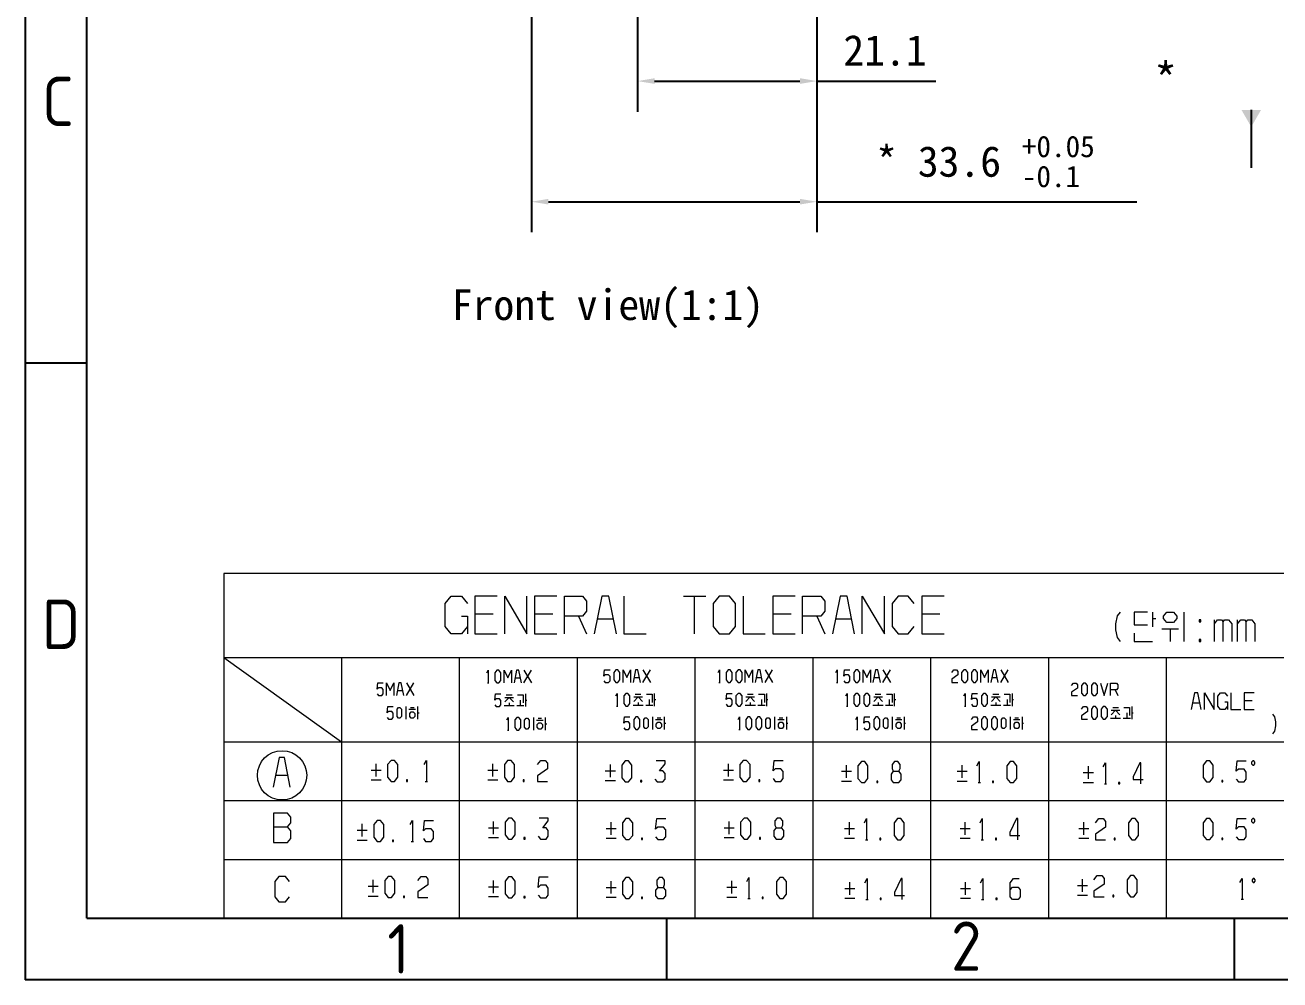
# Model space of a CAD drawing. Header units: millimetres. Extents: x -2825 to 835, y 0 to 11235.
# Drawn here: x 418 to 565.7, y 5318.8 to 5431.2 of the extents above; entities that cross this region are included whole.
import ezdxf
from ezdxf.enums import TextEntityAlignment as Align

# ---------------------------------------------------------------- set-up
doc = ezdxf.new("R2010")
doc.units = ezdxf.units.MM
doc.styles.add('ISO Proportional', font='isocp.shx')
doc.dimstyles.new('\\M+3BBE7\\M+3BABB Standard', dxfattribs={"dimscale": 20, "dimtxt": 0.18, "dimasz": 0.1, "dimexe": 0.18, "dimexo": 0.0625, "dimgap": 0.09, "dimtad": 1, "dimdec": 1, "dimzin": 0, "dimdsep": 46, "dimtxsty": 'Standard', "dimcen": 0, "dimadec": 0, "dimazin": 0, "dimtfac": 1, "dimtdec": 1, "dimtmove": 0, "dimatfit": 2, "dimfxl": 0, "dimtolj": 1, "dimtzin": 0, "dimarcsym": 0})
doc.dimstyles.get("Standard").update_dxf_attribs({"dimscale": 20, "dimtxt": 0.18, "dimasz": 0.1, "dimexe": 0.18, "dimexo": 0.0625, "dimgap": 0.09, "dimtad": 1, "dimdec": 4, "dimzin": 0, "dimdsep": 46, "dimtxsty": 'Standard', "dimcen": 0, "dimadec": 0, "dimazin": 0, "dimtfac": 1, "dimtdec": 4, "dimtmove": 0, "dimatfit": 2, "dimfxl": 0, "dimtolj": 1, "dimtzin": 0, "dimarcsym": 0})

# ---------------------------------------------------------------- blocks, each defined once
blk = doc.blocks.new('*D19')
at = {"color": 0, "lineweight": -2}
for p, q in [((511.21, 5438.83), (511.21, 5420.98)), ((490.11, 5436.83), (490.11, 5420.98)), ((492.11, 5424.58), (509.21, 5424.58)), ((511.21, 5424.58), (525.21, 5424.58))]:
    blk.add_line(p, q, dxfattribs=at)
at = {"color": 0}
for points in [[(492.11, 5424.92), (492.11, 5424.25), (490.11, 5424.58)], [(509.21, 5424.92), (509.21, 5424.25), (511.21, 5424.58)]]:
    blk.add_solid(points, dxfattribs=at)
at = {"layer": 'Defpoints', "color": 0}
for p in [(511.21, 5440.08), (490.11, 5438.08), (511.21, 5424.58)]:
    blk.add_point(p, dxfattribs=at)
at = {"color": 0, "insert": (519.21, 5428.18), "char_height": 3.6, "attachment_point": 5}
blk.add_mtext('\\A1;21.1', dxfattribs=at)
blk = doc.blocks.new('*D22')
at = {"color": 0, "lineweight": -2}
for p, q in [((477.61, 5438.83), (477.61, 5406.78)), ((511.21, 5438.83), (511.21, 5406.78)), ((479.61, 5410.38), (509.21, 5410.38)), ((511.21, 5410.38), (548.85, 5410.38))]:
    blk.add_line(p, q, dxfattribs=at)
at = {"color": 0}
for points in [[(479.61, 5410.71), (479.61, 5410.05), (477.61, 5410.38)], [(509.21, 5410.71), (509.21, 5410.05), (511.21, 5410.38)]]:
    blk.add_solid(points, dxfattribs=at)
at = {"layer": 'Defpoints', "color": 0}
for p in [(477.61, 5440.08), (511.21, 5440.08), (511.21, 5410.38)]:
    blk.add_point(p, dxfattribs=at)
at = {"color": 0, "insert": (531.03, 5415.12), "char_height": 3.6, "attachment_point": 5}
blk.add_mtext('\\A1;\\A1;* 33.6 {\\H0.7x;\\S+0.05^ -0.1;}', dxfattribs=at)

msp = doc.modelspace()

# ---------------------------------------------------------------- linework, layer by layer
for p in [(418.05, 5609.16), (834.77, 5318.76)]:
    msp.add_line(p, (418.05, 5318.76))
at = {"color": 0}
for p, q in [((425.31, 5326.02), (425.31, 5601.9)), ((425.31, 5391.36), (418.05, 5391.36)), ((425.31, 5326.02), (827.51, 5326.02)), ((493.55, 5318.76), (493.55, 5326.02)), ((560.34, 5318.76), (560.34, 5326.02))]:
    msp.add_line(p, q, dxfattribs=at)
at = {"color": 7, "lineweight": 0}
for points in [[(441.41, 5366.61), (441.41, 5326.02)], [(566.15, 5366.61), (441.41, 5366.61)], [(470.08, 5360.38), (469.37, 5359.49), (468.18, 5359.49), (467.47, 5360.38), (467.47, 5363.06), (468.18, 5363.95), (469.37, 5363.95), (470.08, 5363.06)], [(473.59, 5363.95), (470.97, 5363.95), (470.97, 5359.49), (473.59, 5359.49)], [(474.48, 5359.49), (474.48, 5363.95), (477.09, 5359.49), (477.09, 5363.95)], [(480.6, 5363.95), (477.98, 5363.95), (477.98, 5359.49), (480.6, 5359.49)], [(481.49, 5359.49), (481.49, 5363.95), (483.63, 5363.95), (484.1, 5363.35), (484.1, 5362.17), (483.63, 5361.57), (481.49, 5361.57)], [(487.61, 5359.49), (486.71, 5363.95), (485.88, 5363.95), (484.99, 5359.49)], [(488.5, 5363.95), (488.5, 5359.49), (491.11, 5359.49)], [(495.51, 5363.95), (498.12, 5363.95)], [(496.81, 5359.49), (496.81, 5363.95)], [(502.51, 5363.95), (502.51, 5359.49), (505.13, 5359.49)], [(508.63, 5363.95), (506.02, 5363.95), (506.02, 5359.49), (508.63, 5359.49)], [(509.52, 5359.49), (509.52, 5363.95), (511.67, 5363.95), (512.14, 5363.35), (512.14, 5362.17), (511.67, 5361.57), (509.52, 5361.57)], [(515.64, 5359.49), (514.75, 5363.95), (513.92, 5363.95), (513.03, 5359.49)], [(516.53, 5359.49), (516.53, 5363.95), (519.15, 5359.49), (519.15, 5363.95)], [(522.65, 5363.06), (521.94, 5363.95), (520.75, 5363.95), (520.04, 5363.06), (520.04, 5360.38), (520.75, 5359.49), (521.94, 5359.49), (522.65, 5360.38)], [(526.16, 5363.95), (523.54, 5363.95), (523.54, 5359.49), (526.16, 5359.49)], [(441.41, 5362.65), (441.41, 5326.02)], [(470.97, 5361.87), (473.11, 5361.87)], [(477.98, 5361.87), (480.12, 5361.87)], [(506.02, 5361.87), (508.16, 5361.87)], [(523.54, 5361.87), (525.68, 5361.87)], [(546.88, 5362.07), (546.51, 5361.61), (546.32, 5360.68), (546.32, 5359.99), (546.51, 5359.06), (546.88, 5358.6)], [(550.09, 5362.07), (548.51, 5362.07), (548.51, 5360.58), (550.09, 5360.58)], [(550.69, 5362.07), (550.69, 5360.34)], [(554.35, 5362.07), (554.35, 5358.6)], [(469.37, 5361.57), (470.08, 5361.57), (470.08, 5359.49)], [(483.15, 5361.57), (484.1, 5359.49)], [(485.35, 5361.28), (487.25, 5361.28)], [(511.19, 5361.57), (512.14, 5359.49)], [(513.39, 5361.28), (515.29, 5361.28)], [(550.69, 5361.32), (551.08, 5361.32)], [(557.97, 5358.6), (557.97, 5361.15)], [(557.97, 5360.68), (558.34, 5361.15), (558.8, 5361.15), (558.98, 5360.91)], [(558.98, 5358.6), (558.98, 5360.91), (559.17, 5361.15), (559.63, 5361.15), (560, 5360.68), (560, 5358.6)], [(560.69, 5358.6), (560.69, 5361.15)], [(560.69, 5360.68), (561.06, 5361.15), (561.52, 5361.15), (561.71, 5360.91)], [(561.71, 5358.6), (561.71, 5360.91), (561.89, 5361.15), (562.36, 5361.15), (562.73, 5360.68), (562.73, 5358.6)], [(548.51, 5359.59), (548.51, 5358.6), (550.69, 5358.6)], [(551.77, 5360.09), (553.75, 5360.09)], [(552.76, 5360.09), (552.76, 5358.6)], [(441.41, 5356.71), (566.15, 5356.71)], [(441.41, 5356.71), (455.27, 5346.81)], [(455.27, 5356.71), (455.27, 5326.02)], [(469.13, 5356.71), (469.13, 5326.02)], [(482.99, 5356.71), (482.99, 5326.02)], [(496.85, 5356.71), (496.85, 5326.02)], [(510.71, 5356.71), (510.71, 5326.02)], [(524.57, 5356.71), (524.57, 5326.02)], [(538.43, 5356.71), (538.43, 5326.02)], [(552.29, 5356.71), (552.29, 5326.02)], [(472.38, 5354.92), (472.54, 5355.21), (472.54, 5353.72)], [(474.4, 5353.72), (474.4, 5355.21), (474.83, 5354.32), (475.27, 5355.21), (475.27, 5353.72)], [(476.44, 5353.72), (476.14, 5355.21), (475.86, 5355.21), (475.57, 5353.72)], [(475.69, 5354.32), (476.32, 5354.32)], [(476.74, 5353.72), (477.61, 5355.21)], [(476.74, 5355.21), (477.61, 5353.72)], [(486.15, 5353.98), (486.3, 5353.79), (486.7, 5353.79), (486.86, 5353.98), (486.86, 5354.48), (486.7, 5354.68), (486.3, 5354.68), (486.15, 5354.53), (486.22, 5355.27), (486.86, 5355.27)], [(488.4, 5353.79), (488.4, 5355.27), (488.84, 5354.38), (489.27, 5355.27), (489.27, 5353.79)], [(490.44, 5353.79), (490.14, 5355.27), (489.86, 5355.27), (489.57, 5353.79)], [(489.69, 5354.38), (490.32, 5354.38)], [(490.74, 5353.79), (491.61, 5355.27)], [(490.74, 5355.27), (491.61, 5353.79)], [(499.58, 5354.97), (499.74, 5355.27), (499.74, 5353.79)], [(502.77, 5353.79), (502.77, 5355.27), (503.21, 5354.38), (503.64, 5355.27), (503.64, 5353.79)], [(504.81, 5353.79), (504.51, 5355.27), (504.24, 5355.27), (503.94, 5353.79)], [(504.06, 5354.38), (504.69, 5354.38)], [(505.11, 5353.79), (505.98, 5355.27)], [(505.11, 5355.27), (505.98, 5353.79)], [(513.44, 5354.97), (513.6, 5355.27), (513.6, 5353.79)], [(514.37, 5353.98), (514.53, 5353.79), (514.93, 5353.79), (515.08, 5353.98), (515.08, 5354.48), (514.93, 5354.68), (514.53, 5354.68), (514.37, 5354.53), (514.45, 5355.27), (515.08, 5355.27)], [(516.63, 5353.79), (516.63, 5355.27), (517.06, 5354.38), (517.5, 5355.27), (517.5, 5353.79)], [(518.67, 5353.79), (518.37, 5355.27), (518.09, 5355.27), (517.8, 5353.79)], [(517.92, 5354.38), (518.55, 5354.38)], [(518.97, 5353.79), (519.84, 5355.27)], [(518.97, 5355.27), (519.84, 5353.79)], [(527.06, 5354.97), (527.3, 5355.27), (527.62, 5355.27), (527.78, 5355.07), (527.78, 5354.68), (527.06, 5354.18), (527.06, 5353.79), (527.78, 5353.79)], [(530.49, 5353.79), (530.49, 5355.27), (530.93, 5354.38), (531.36, 5355.27), (531.36, 5353.79)], [(532.53, 5353.79), (532.23, 5355.27), (531.96, 5355.27), (531.66, 5353.79)], [(531.78, 5354.38), (532.41, 5354.38)], [(532.83, 5353.79), (533.7, 5355.27)], [(532.83, 5355.27), (533.7, 5353.79)], [(459.47, 5352.44), (459.63, 5352.24), (460.02, 5352.24), (460.18, 5352.44), (460.18, 5352.94), (460.02, 5353.14), (459.63, 5353.14), (459.47, 5352.99), (459.55, 5353.73), (460.18, 5353.73)], [(460.56, 5352.24), (460.56, 5353.73), (461, 5352.84), (461.43, 5353.73), (461.43, 5352.24)], [(462.6, 5352.24), (462.3, 5353.73), (462.03, 5353.73), (461.73, 5352.24)], [(461.85, 5352.84), (462.48, 5352.84)], [(462.9, 5352.24), (463.77, 5353.73)], [(462.9, 5353.73), (463.77, 5352.24)], [(472.46, 5353.72), (472.62, 5353.72)], [(499.66, 5353.79), (499.82, 5353.79)], [(513.52, 5353.79), (513.68, 5353.79)], [(541.15, 5353.42), (541.39, 5353.71), (541.7, 5353.71), (541.86, 5353.52), (541.86, 5353.12), (541.15, 5352.63), (541.15, 5352.23), (541.86, 5352.23)], [(544.57, 5353.71), (545.01, 5352.23), (545.44, 5353.71)], [(545.74, 5352.23), (545.74, 5353.71), (546.46, 5353.71), (546.61, 5353.52), (546.61, 5353.12), (546.46, 5352.92), (545.74, 5352.92)], [(546.3, 5352.92), (546.61, 5352.23)], [(473.31, 5351.15), (473.47, 5350.95), (473.87, 5350.95), (474.02, 5351.15), (474.02, 5351.65), (473.87, 5351.85), (473.47, 5351.85), (473.31, 5351.7), (473.39, 5352.44), (474.02, 5352.44)], [(474.48, 5352.01), (475.5, 5352.01)], [(474.48, 5351.49), (474.99, 5352.01), (475.5, 5351.49)], [(474.66, 5352.33), (475.33, 5352.33)], [(474.99, 5351.38), (474.99, 5351.06)], [(475.97, 5352.33), (476.65, 5352.33), (476.65, 5351.38)], [(476.31, 5351.7), (476.31, 5351.06)], [(476.9, 5352.44), (476.9, 5350.95)], [(476.9, 5351.7), (477.07, 5351.7)], [(487.55, 5352.2), (487.71, 5352.5), (487.71, 5351.01)], [(489.66, 5352.08), (490.67, 5352.08)], [(489.66, 5351.55), (490.17, 5352.08), (490.67, 5351.55)], [(489.82, 5352.39), (490.5, 5352.39)], [(490.17, 5351.44), (490.17, 5351.12)], [(491.14, 5352.39), (491.82, 5352.39), (491.82, 5351.44)], [(491.48, 5351.76), (491.48, 5351.12)], [(492.07, 5352.5), (492.07, 5351.01)], [(492.07, 5351.76), (492.24, 5351.76)], [(500.51, 5351.21), (500.67, 5351.01), (501.07, 5351.01), (501.23, 5351.21), (501.23, 5351.71), (501.07, 5351.9), (500.67, 5351.9), (500.51, 5351.76), (500.59, 5352.5), (501.23, 5352.5)], [(502.85, 5352.08), (503.87, 5352.08)], [(502.85, 5351.55), (503.36, 5352.08), (503.87, 5351.55)], [(503.02, 5352.39), (503.7, 5352.39)], [(503.36, 5351.44), (503.36, 5351.12)], [(504.34, 5352.39), (505.02, 5352.39), (505.02, 5351.44)], [(504.68, 5351.76), (504.68, 5351.12)], [(505.27, 5352.5), (505.27, 5351.01)], [(505.27, 5351.76), (505.44, 5351.76)], [(514.61, 5352.2), (514.77, 5352.5), (514.77, 5351.01)], [(517.88, 5352.08), (518.9, 5352.08)], [(517.88, 5351.55), (518.39, 5352.08), (518.9, 5351.55)], [(518.05, 5352.39), (518.73, 5352.39)], [(518.39, 5351.44), (518.39, 5351.12)], [(519.37, 5352.39), (520.05, 5352.39), (520.05, 5351.44)], [(519.71, 5351.76), (519.71, 5351.12)], [(520.3, 5352.5), (520.3, 5351.01)], [(520.3, 5351.76), (520.47, 5351.76)], [(528.47, 5352.2), (528.63, 5352.5), (528.63, 5351.01)], [(529.4, 5351.21), (529.56, 5351.01), (529.96, 5351.01), (530.11, 5351.21), (530.11, 5351.71), (529.96, 5351.9), (529.56, 5351.9), (529.4, 5351.76), (529.48, 5352.5), (530.11, 5352.5)], [(531.74, 5352.08), (532.76, 5352.08)], [(531.74, 5351.55), (532.25, 5352.08), (532.76, 5351.55)], [(531.91, 5352.39), (532.59, 5352.39)], [(532.25, 5351.44), (532.25, 5351.12)], [(533.23, 5352.39), (533.91, 5352.39), (533.91, 5351.44)], [(533.57, 5351.76), (533.57, 5351.12)], [(534.16, 5352.5), (534.16, 5351.01)], [(534.16, 5351.76), (534.33, 5351.76)], [(556.4, 5350.58), (556, 5352.56), (555.63, 5352.56), (555.23, 5350.58)], [(555.39, 5351.37), (556.24, 5351.37)], [(556.79, 5350.58), (556.79, 5352.56), (557.95, 5350.58), (557.95, 5352.56)], [(559.51, 5350.98), (559.19, 5350.58), (558.67, 5350.58), (558.35, 5350.98), (558.35, 5352.17), (558.67, 5352.56), (559.19, 5352.56), (559.51, 5352.17)], [(559.19, 5351.51), (559.51, 5351.51), (559.51, 5350.58)], [(559.91, 5352.56), (559.91, 5350.58), (561.07, 5350.58)], [(562.63, 5352.56), (561.46, 5352.56), (561.46, 5350.58), (562.63, 5350.58)], [(561.46, 5351.64), (562.41, 5351.64)], [(460.64, 5349.67), (460.8, 5349.47), (461.19, 5349.47), (461.35, 5349.67), (461.35, 5350.17), (461.19, 5350.36), (460.8, 5350.36), (460.64, 5350.21), (460.72, 5350.96), (461.35, 5350.96)], [(462.83, 5350.96), (462.83, 5349.47)], [(463.21, 5350.64), (463.97, 5350.64)], [(463.38, 5350.85), (463.81, 5350.85)], [(464.23, 5350.96), (464.23, 5349.47)], [(464.23, 5350.21), (464.4, 5350.21)], [(474.4, 5351.06), (475.59, 5351.06)], [(475.88, 5351.06), (476.73, 5351.06)], [(487.63, 5351.01), (487.79, 5351.01)], [(489.57, 5351.12), (490.76, 5351.12)], [(491.06, 5351.12), (491.9, 5351.12)], [(502.77, 5351.12), (503.96, 5351.12)], [(504.25, 5351.12), (505.1, 5351.12)], [(514.69, 5351.01), (514.85, 5351.01)], [(517.8, 5351.12), (518.99, 5351.12)], [(519.28, 5351.12), (520.13, 5351.12)], [(528.55, 5351.01), (528.71, 5351.01)], [(531.66, 5351.12), (532.85, 5351.12)], [(533.14, 5351.12), (533.99, 5351.12)], [(542.32, 5350.65), (542.56, 5350.94), (542.87, 5350.94), (543.03, 5350.75), (543.03, 5350.35), (542.32, 5349.85), (542.32, 5349.46), (543.03, 5349.46)], [(545.83, 5350.52), (546.85, 5350.52)], [(545.83, 5349.99), (546.34, 5350.52), (546.85, 5349.99)], [(546, 5350.84), (546.68, 5350.84)], [(546.34, 5349.88), (546.34, 5349.56)], [(547.31, 5350.84), (547.99, 5350.84), (547.99, 5349.88)], [(547.65, 5350.2), (547.65, 5349.56)], [(548.25, 5350.94), (548.25, 5349.46)], [(548.25, 5350.2), (548.42, 5350.2)], [(564.82, 5347.74), (565.07, 5348.05), (565.19, 5348.67), (565.19, 5349.13), (565.07, 5349.75), (564.82, 5350.05)], [(474.71, 5349.37), (474.88, 5349.67), (474.88, 5348.18)], [(477.84, 5349.67), (477.84, 5348.18)], [(478.22, 5349.35), (478.99, 5349.35)], [(478.39, 5349.56), (478.81, 5349.56)], [(479.24, 5349.67), (479.24, 5348.18)], [(479.24, 5348.93), (479.41, 5348.93)], [(488.48, 5348.44), (488.64, 5348.24), (489.03, 5348.24), (489.19, 5348.44), (489.19, 5348.94), (489.03, 5349.13), (488.64, 5349.13), (488.48, 5348.99), (488.56, 5349.73), (489.19, 5349.73)], [(491.84, 5349.73), (491.84, 5348.24)], [(492.22, 5349.41), (492.99, 5349.41)], [(492.39, 5349.62), (492.82, 5349.62)], [(493.24, 5349.73), (493.24, 5348.24)], [(493.24, 5348.99), (493.41, 5348.99)], [(501.92, 5349.43), (502.08, 5349.73), (502.08, 5348.24)], [(506.21, 5349.73), (506.21, 5348.24)], [(506.59, 5349.41), (507.36, 5349.41)], [(506.76, 5349.62), (507.18, 5349.62)], [(507.61, 5349.73), (507.61, 5348.24)], [(507.61, 5348.99), (507.78, 5348.99)], [(515.78, 5349.43), (515.94, 5349.73), (515.94, 5348.24)], [(516.71, 5348.44), (516.87, 5348.24), (517.26, 5348.24), (517.42, 5348.44), (517.42, 5348.94), (517.26, 5349.13), (516.87, 5349.13), (516.71, 5348.99), (516.79, 5349.73), (517.42, 5349.73)], [(520.07, 5349.73), (520.07, 5348.24)], [(520.45, 5349.41), (521.21, 5349.41)], [(520.62, 5349.62), (521.05, 5349.62)], [(521.47, 5349.73), (521.47, 5348.24)], [(521.47, 5348.99), (521.64, 5348.99)], [(529.4, 5349.43), (529.64, 5349.73), (529.96, 5349.73), (530.11, 5349.53), (530.11, 5349.13), (529.4, 5348.64), (529.4, 5348.24), (530.11, 5348.24)], [(533.93, 5349.73), (533.93, 5348.24)], [(534.31, 5349.41), (535.08, 5349.41)], [(534.48, 5349.62), (534.9, 5349.62)], [(535.33, 5349.73), (535.33, 5348.24)], [(535.33, 5348.99), (535.5, 5348.99)], [(545.74, 5349.56), (546.93, 5349.56)], [(547.23, 5349.56), (548.08, 5349.56)], [(474.79, 5348.18), (474.95, 5348.18)], [(502, 5348.24), (502.16, 5348.24)], [(515.86, 5348.24), (516.02, 5348.24)], [(441.41, 5346.81), (566.15, 5346.81)], [(449.25, 5341.46), (448.56, 5344.93), (447.92, 5344.93), (447.22, 5341.46)], [(459.35, 5342.71), (459.35, 5344.2)], [(464.99, 5344.11), (465.26, 5344.61), (465.26, 5342.13)], [(473.07, 5342.71), (473.07, 5344.2)], [(478.32, 5344.11), (478.72, 5344.61), (479.24, 5344.61), (479.51, 5344.28), (479.51, 5343.62), (478.32, 5342.79), (478.32, 5342.13), (479.51, 5342.13)], [(486.9, 5342.65), (486.9, 5344.13)], [(492.15, 5342.4), (492.41, 5342.07), (493.07, 5342.07), (493.33, 5342.4), (493.33, 5343.06), (493.07, 5343.39), (492.67, 5343.39), (493.33, 5344.21), (493.33, 5344.54), (492.28, 5344.54)], [(500.79, 5342.71), (500.79, 5344.2)], [(506.04, 5342.46), (506.3, 5342.13), (506.96, 5342.13), (507.22, 5342.46), (507.22, 5343.29), (506.96, 5343.62), (506.3, 5343.62), (506.04, 5343.37), (506.17, 5344.61), (507.22, 5344.61)], [(514.68, 5342.57), (514.68, 5344.06)], [(520.19, 5343.32), (520.85, 5343.32), (520.98, 5343.65), (520.98, 5344.14), (520.71, 5344.47), (520.32, 5344.47), (520.05, 5344.14), (520.05, 5343.65), (520.19, 5343.32), (519.92, 5342.98), (519.92, 5342.32), (520.19, 5342), (520.85, 5342), (521.11, 5342.32), (521.11, 5342.98), (520.85, 5343.32)], [(528.29, 5342.57), (528.29, 5344.06)], [(530.03, 5343.98), (530.3, 5344.47), (530.3, 5342)], [(544.89, 5343.84), (545.15, 5344.33), (545.15, 5341.86)], [(549.31, 5341.86), (549.31, 5344.33), (549.18, 5344.33), (548.39, 5342.68), (548.39, 5342.35), (549.57, 5342.35)], [(560.52, 5342.41), (560.79, 5342.08), (561.45, 5342.08), (561.71, 5342.41), (561.71, 5343.24), (561.45, 5343.56), (560.79, 5343.56), (560.52, 5343.32), (560.65, 5344.56), (561.71, 5344.56)], [(447.5, 5342.85), (448.98, 5342.85)], [(458.75, 5343.45), (459.94, 5343.45)], [(472.48, 5343.45), (473.67, 5343.45)], [(486.31, 5343.39), (487.49, 5343.39)], [(500.2, 5343.45), (501.38, 5343.45)], [(514.08, 5343.32), (515.27, 5343.32)], [(527.69, 5343.32), (528.88, 5343.32)], [(542.54, 5343.18), (543.73, 5343.18)], [(543.14, 5342.44), (543.14, 5343.92)], [(458.75, 5342.3), (459.94, 5342.3)], [(465.12, 5342.13), (465.39, 5342.13)], [(472.48, 5342.3), (473.67, 5342.3)], [(486.31, 5342.23), (487.49, 5342.23)], [(500.2, 5342.3), (501.38, 5342.3)], [(514.08, 5342.16), (515.27, 5342.16)], [(527.69, 5342.16), (528.88, 5342.16)], [(530.16, 5342), (530.43, 5342)], [(542.54, 5342.02), (543.73, 5342.02)], [(545.02, 5341.86), (545.28, 5341.86)], [(441.41, 5339.88), (566.15, 5339.88)], [(447.27, 5336.78), (448.93, 5336.78), (449.3, 5337.24), (449.3, 5337.93), (448.93, 5338.4), (447.27, 5338.4), (447.27, 5334.93), (448.93, 5334.93), (449.3, 5335.4), (449.3, 5336.32), (448.93, 5336.78)], [(457.71, 5335.65), (457.71, 5337.13)], [(463.35, 5337.05), (463.61, 5337.54), (463.61, 5335.07)], [(464.9, 5335.4), (465.16, 5335.07), (465.82, 5335.07), (466.09, 5335.4), (466.09, 5336.22), (465.82, 5336.55), (465.16, 5336.55), (464.9, 5336.3), (465.03, 5337.54), (466.09, 5337.54)], [(472.57, 5336.66), (473.76, 5336.66)], [(473.16, 5335.92), (473.16, 5337.41)], [(478.41, 5335.68), (478.67, 5335.34), (479.33, 5335.34), (479.6, 5335.68), (479.6, 5336.34), (479.33, 5336.66), (478.94, 5336.66), (479.6, 5337.49), (479.6, 5337.82), (478.54, 5337.82)], [(486.39, 5336.6), (487.58, 5336.6)], [(486.99, 5335.86), (486.99, 5337.34)], [(492.23, 5335.61), (492.5, 5335.28), (493.16, 5335.28), (493.42, 5335.61), (493.42, 5336.43), (493.16, 5336.76), (492.5, 5336.76), (492.23, 5336.52), (492.37, 5337.75), (493.42, 5337.75)], [(500.28, 5336.66), (501.47, 5336.66)], [(500.88, 5335.92), (500.88, 5337.41)], [(506.39, 5336.66), (507.05, 5336.66), (507.18, 5336.99), (507.18, 5337.49), (506.92, 5337.82), (506.52, 5337.82), (506.26, 5337.49), (506.26, 5336.99), (506.39, 5336.66), (506.13, 5336.34), (506.13, 5335.68), (506.39, 5335.34), (507.05, 5335.34), (507.31, 5335.68), (507.31, 5336.34), (507.05, 5336.66)], [(514.45, 5336.59), (515.63, 5336.59)], [(515.04, 5335.85), (515.04, 5337.34)], [(516.79, 5337.25), (517.05, 5337.75), (517.05, 5335.27)], [(528.06, 5336.59), (529.24, 5336.59)], [(528.65, 5335.85), (528.65, 5337.34)], [(530.4, 5337.25), (530.66, 5337.75), (530.66, 5335.27)], [(534.82, 5335.27), (534.82, 5337.75), (534.69, 5337.75), (533.89, 5336.1), (533.89, 5335.77), (535.09, 5335.77)], [(542.01, 5336.59), (543.2, 5336.59)], [(542.61, 5335.85), (542.61, 5337.34)], [(543.96, 5337.25), (544.35, 5337.75), (544.88, 5337.75), (545.14, 5337.42), (545.14, 5336.76), (543.96, 5335.93), (543.96, 5335.27), (545.14, 5335.27)], [(560.52, 5335.62), (560.79, 5335.28), (561.45, 5335.28), (561.71, 5335.62), (561.71, 5336.44), (561.45, 5336.77), (560.79, 5336.77), (560.52, 5336.52), (560.65, 5337.76), (561.71, 5337.76)], [(457.11, 5336.39), (458.3, 5336.39)], [(457.11, 5335.23), (458.3, 5335.23)], [(472.57, 5335.51), (473.76, 5335.51)], [(486.39, 5335.44), (487.58, 5335.44)], [(500.28, 5335.51), (501.47, 5335.51)], [(514.45, 5335.44), (515.63, 5335.44)], [(516.92, 5335.27), (517.18, 5335.27)], [(528.06, 5335.44), (529.24, 5335.44)], [(530.53, 5335.27), (530.79, 5335.27)], [(542.01, 5335.44), (543.2, 5335.44)], [(463.48, 5335.07), (463.74, 5335.07)], [(441.41, 5332.95), (566.15, 5332.95)], [(449.15, 5330.33), (448.67, 5330.93), (447.88, 5330.93), (447.41, 5330.33), (447.41, 5328.55), (447.88, 5327.95), (448.67, 5327.95), (449.15, 5328.55)], [(464.25, 5330.45), (464.65, 5330.95), (465.18, 5330.95), (465.44, 5330.61), (465.44, 5329.95), (464.25, 5329.13), (464.25, 5328.47), (465.44, 5328.47)], [(478.41, 5328.74), (478.67, 5328.41), (479.33, 5328.41), (479.6, 5328.74), (479.6, 5329.56), (479.33, 5329.9), (478.67, 5329.9), (478.41, 5329.65), (478.54, 5330.88), (479.6, 5330.88)], [(492.5, 5329.66), (493.16, 5329.66), (493.29, 5329.99), (493.29, 5330.49), (493.03, 5330.82), (492.63, 5330.82), (492.37, 5330.49), (492.37, 5329.99), (492.5, 5329.66), (492.23, 5329.33), (492.23, 5328.67), (492.5, 5328.34), (493.16, 5328.34), (493.42, 5328.67), (493.42, 5329.33), (493.16, 5329.66)], [(502.94, 5330.34), (503.21, 5330.83), (503.21, 5328.35)], [(516.83, 5330.2), (517.1, 5330.69), (517.1, 5328.22)], [(521.25, 5328.22), (521.25, 5330.69), (521.12, 5330.69), (520.33, 5329.04), (520.33, 5328.71), (521.52, 5328.71)], [(530.44, 5330.2), (530.71, 5330.69), (530.71, 5328.22)], [(533.94, 5329.37), (534.2, 5329.7), (534.86, 5329.7), (535.13, 5329.37), (535.13, 5328.55), (534.86, 5328.22), (534.2, 5328.22), (533.94, 5328.55), (533.94, 5330.2), (534.33, 5330.69), (534.99, 5330.69)], [(543.79, 5330.54), (544.19, 5331.04), (544.72, 5331.04), (544.98, 5330.71), (544.98, 5330.05), (543.79, 5329.22), (543.79, 5328.56), (544.98, 5328.56)], [(560.97, 5330.23), (561.23, 5330.72), (561.23, 5328.25)], [(458.41, 5329.79), (459.6, 5329.79)], [(459.01, 5329.05), (459.01, 5330.53)], [(472.57, 5329.73), (473.76, 5329.73)], [(473.16, 5328.99), (473.16, 5330.47)], [(486.39, 5329.66), (487.58, 5329.66)], [(486.99, 5328.92), (486.99, 5330.4)], [(500.6, 5329.68), (501.79, 5329.68)], [(501.19, 5328.93), (501.19, 5330.42)], [(514.49, 5329.54), (515.67, 5329.54)], [(515.08, 5328.79), (515.08, 5330.28)], [(528.1, 5329.54), (529.28, 5329.54)], [(528.69, 5328.79), (528.69, 5330.28)], [(541.85, 5329.88), (543.03, 5329.88)], [(542.44, 5329.14), (542.44, 5330.62)], [(458.41, 5328.63), (459.6, 5328.63)], [(472.57, 5328.57), (473.76, 5328.57)], [(486.39, 5328.51), (487.58, 5328.51)], [(500.6, 5328.52), (501.79, 5328.52)], [(503.08, 5328.35), (503.34, 5328.35)], [(514.49, 5328.38), (515.67, 5328.38)], [(516.96, 5328.22), (517.23, 5328.22)], [(528.1, 5328.38), (529.28, 5328.38)], [(530.57, 5328.22), (530.84, 5328.22)], [(541.85, 5328.73), (543.03, 5328.73)], [(561.1, 5328.25), (561.37, 5328.25)]]:
    msp.add_lwpolyline(points, dxfattribs=at)
for points in [[(499.01, 5360.38), (499.72, 5359.49), (500.91, 5359.49), (501.62, 5360.38), (501.62, 5363.06), (500.91, 5363.95), (499.72, 5363.95), (499.01, 5363.06)], [(552.37, 5362.07), (553.16, 5362.07), (553.56, 5361.57), (553.56, 5361.32), (553.16, 5360.83), (552.37, 5360.83), (551.97, 5361.32), (551.97, 5361.57)], [(556.35, 5360.91), (556.35, 5361.15), (556.16, 5361.15), (556.16, 5360.91)], [(556.16, 5358.83), (556.16, 5358.6), (556.35, 5358.6), (556.35, 5358.83)], [(473.31, 5354.02), (473.55, 5353.72), (473.79, 5353.72), (474.02, 5354.02), (474.02, 5354.92), (473.79, 5355.21), (473.55, 5355.21), (473.31, 5354.92)], [(487.31, 5354.08), (487.55, 5353.79), (487.79, 5353.79), (488.02, 5354.08), (488.02, 5354.97), (487.79, 5355.27), (487.55, 5355.27), (487.31, 5354.97)], [(500.51, 5354.08), (500.75, 5353.79), (500.99, 5353.79), (501.23, 5354.08), (501.23, 5354.97), (500.99, 5355.27), (500.75, 5355.27), (500.51, 5354.97)], [(501.68, 5354.08), (501.92, 5353.79), (502.16, 5353.79), (502.39, 5354.08), (502.39, 5354.97), (502.16, 5355.27), (501.92, 5355.27), (501.68, 5354.97)], [(515.54, 5354.08), (515.78, 5353.79), (516.02, 5353.79), (516.25, 5354.08), (516.25, 5354.97), (516.02, 5355.27), (515.78, 5355.27), (515.54, 5354.97)], [(528.23, 5354.08), (528.47, 5353.79), (528.71, 5353.79), (528.95, 5354.08), (528.95, 5354.97), (528.71, 5355.27), (528.47, 5355.27), (528.23, 5354.97)], [(529.4, 5354.08), (529.64, 5353.79), (529.87, 5353.79), (530.11, 5354.08), (530.11, 5354.97), (529.87, 5355.27), (529.64, 5355.27), (529.4, 5354.97)], [(542.32, 5352.53), (542.56, 5352.23), (542.79, 5352.23), (543.03, 5352.53), (543.03, 5353.42), (542.79, 5353.71), (542.56, 5353.71), (542.32, 5353.42)], [(543.49, 5352.53), (543.72, 5352.23), (543.96, 5352.23), (544.2, 5352.53), (544.2, 5353.42), (543.96, 5353.71), (543.72, 5353.71), (543.49, 5353.42)], [(488.48, 5351.31), (488.72, 5351.01), (488.96, 5351.01), (489.19, 5351.31), (489.19, 5352.2), (488.96, 5352.5), (488.72, 5352.5), (488.48, 5352.2)], [(501.68, 5351.31), (501.92, 5351.01), (502.16, 5351.01), (502.39, 5351.31), (502.39, 5352.2), (502.16, 5352.5), (501.92, 5352.5), (501.68, 5352.2)], [(515.54, 5351.31), (515.78, 5351.01), (516.02, 5351.01), (516.25, 5351.31), (516.25, 5352.2), (516.02, 5352.5), (515.78, 5352.5), (515.54, 5352.2)], [(516.71, 5351.31), (516.95, 5351.01), (517.18, 5351.01), (517.42, 5351.31), (517.42, 5352.2), (517.18, 5352.5), (516.95, 5352.5), (516.71, 5352.2)], [(530.57, 5351.31), (530.81, 5351.01), (531.04, 5351.01), (531.28, 5351.31), (531.28, 5352.2), (531.04, 5352.5), (530.81, 5352.5), (530.57, 5352.2)], [(461.98, 5350.85), (462.15, 5350.85), (462.32, 5350.64), (462.32, 5349.79), (462.15, 5349.58), (461.98, 5349.58), (461.81, 5349.79), (461.81, 5350.64)], [(463.47, 5350.32), (463.72, 5350.32), (463.89, 5350.11), (463.89, 5349.79), (463.72, 5349.58), (463.47, 5349.58), (463.3, 5349.79), (463.3, 5350.11)], [(543.49, 5349.76), (543.72, 5349.46), (543.96, 5349.46), (544.2, 5349.76), (544.2, 5350.65), (543.96, 5350.94), (543.72, 5350.94), (543.49, 5350.65)], [(544.66, 5349.76), (544.89, 5349.46), (545.13, 5349.46), (545.37, 5349.76), (545.37, 5350.65), (545.13, 5350.94), (544.89, 5350.94), (544.66, 5350.65)], [(475.65, 5348.48), (475.88, 5348.18), (476.12, 5348.18), (476.36, 5348.48), (476.36, 5349.37), (476.12, 5349.67), (475.88, 5349.67), (475.65, 5349.37)], [(476.99, 5349.56), (477.16, 5349.56), (477.33, 5349.35), (477.33, 5348.5), (477.16, 5348.29), (476.99, 5348.29), (476.82, 5348.5), (476.82, 5349.35)], [(478.48, 5349.03), (478.73, 5349.03), (478.9, 5348.82), (478.9, 5348.5), (478.73, 5348.29), (478.48, 5348.29), (478.3, 5348.5), (478.3, 5348.82)], [(489.65, 5348.54), (489.89, 5348.24), (490.12, 5348.24), (490.36, 5348.54), (490.36, 5349.43), (490.12, 5349.73), (489.89, 5349.73), (489.65, 5349.43)], [(490.99, 5349.62), (491.16, 5349.62), (491.33, 5349.41), (491.33, 5348.56), (491.16, 5348.35), (490.99, 5348.35), (490.82, 5348.56), (490.82, 5349.41)], [(492.48, 5349.09), (492.73, 5349.09), (492.9, 5348.88), (492.9, 5348.56), (492.73, 5348.35), (492.48, 5348.35), (492.31, 5348.56), (492.31, 5348.88)], [(502.85, 5348.54), (503.09, 5348.24), (503.32, 5348.24), (503.56, 5348.54), (503.56, 5349.43), (503.32, 5349.73), (503.09, 5349.73), (502.85, 5349.43)], [(504.02, 5348.54), (504.25, 5348.24), (504.49, 5348.24), (504.73, 5348.54), (504.73, 5349.43), (504.49, 5349.73), (504.25, 5349.73), (504.02, 5349.43)], [(505.36, 5349.62), (505.53, 5349.62), (505.7, 5349.41), (505.7, 5348.56), (505.53, 5348.35), (505.36, 5348.35), (505.19, 5348.56), (505.19, 5349.41)], [(506.85, 5349.09), (507.1, 5349.09), (507.27, 5348.88), (507.27, 5348.56), (507.1, 5348.35), (506.85, 5348.35), (506.68, 5348.56), (506.68, 5348.88)], [(517.88, 5348.54), (518.12, 5348.24), (518.35, 5348.24), (518.59, 5348.54), (518.59, 5349.43), (518.35, 5349.73), (518.12, 5349.73), (517.88, 5349.43)], [(519.22, 5349.62), (519.39, 5349.62), (519.56, 5349.41), (519.56, 5348.56), (519.39, 5348.35), (519.22, 5348.35), (519.05, 5348.56), (519.05, 5349.41)], [(520.71, 5349.09), (520.96, 5349.09), (521.13, 5348.88), (521.13, 5348.56), (520.96, 5348.35), (520.71, 5348.35), (520.54, 5348.56), (520.54, 5348.88)], [(530.57, 5348.54), (530.81, 5348.24), (531.04, 5348.24), (531.28, 5348.54), (531.28, 5349.43), (531.04, 5349.73), (530.81, 5349.73), (530.57, 5349.43)], [(531.74, 5348.54), (531.97, 5348.24), (532.21, 5348.24), (532.45, 5348.54), (532.45, 5349.43), (532.21, 5349.73), (531.97, 5349.73), (531.74, 5349.43)], [(533.08, 5349.62), (533.25, 5349.62), (533.42, 5349.41), (533.42, 5348.56), (533.25, 5348.35), (533.08, 5348.35), (532.91, 5348.56), (532.91, 5349.41)], [(534.57, 5349.09), (534.82, 5349.09), (534.99, 5348.88), (534.99, 5348.56), (534.82, 5348.35), (534.57, 5348.35), (534.4, 5348.56), (534.4, 5348.88)], [(460.7, 5342.63), (461.1, 5342.13), (461.49, 5342.13), (461.89, 5342.63), (461.89, 5344.11), (461.49, 5344.61), (461.1, 5344.61), (460.7, 5344.11)], [(474.43, 5342.63), (474.82, 5342.13), (475.22, 5342.13), (475.62, 5342.63), (475.62, 5344.11), (475.22, 5344.61), (474.82, 5344.61), (474.43, 5344.11)], [(488.25, 5342.56), (488.65, 5342.07), (489.04, 5342.07), (489.44, 5342.56), (489.44, 5344.05), (489.04, 5344.54), (488.65, 5344.54), (488.25, 5344.05)], [(502.14, 5342.63), (502.54, 5342.13), (502.93, 5342.13), (503.33, 5342.63), (503.33, 5344.11), (502.93, 5344.61), (502.54, 5344.61), (502.14, 5344.11)], [(516.03, 5342.49), (516.43, 5342), (516.82, 5342), (517.21, 5342.49), (517.21, 5343.98), (516.82, 5344.47), (516.43, 5344.47), (516.03, 5343.98)], [(533.53, 5342.49), (533.93, 5342), (534.32, 5342), (534.72, 5342.49), (534.72, 5343.98), (534.32, 5344.47), (533.93, 5344.47), (533.53, 5343.98)], [(556.63, 5342.58), (557.03, 5342.08), (557.42, 5342.08), (557.81, 5342.58), (557.81, 5344.06), (557.42, 5344.56), (557.03, 5344.56), (556.63, 5344.06)], [(562.47, 5344.06), (562.6, 5344.06), (562.73, 5344.22), (562.73, 5344.39), (562.6, 5344.56), (562.47, 5344.56), (562.34, 5344.39), (562.34, 5344.22)], [(462.91, 5342.3), (462.91, 5342.13), (463.05, 5342.13), (463.05, 5342.3)], [(476.64, 5342.3), (476.64, 5342.13), (476.77, 5342.13), (476.77, 5342.3)], [(490.46, 5342.23), (490.46, 5342.07), (490.59, 5342.07), (490.59, 5342.23)], [(504.35, 5342.3), (504.35, 5342.13), (504.48, 5342.13), (504.48, 5342.3)], [(518.24, 5342.16), (518.24, 5342), (518.37, 5342), (518.37, 5342.16)], [(531.85, 5342.16), (531.85, 5342), (531.98, 5342), (531.98, 5342.16)], [(546.7, 5342.02), (546.7, 5341.86), (546.83, 5341.86), (546.83, 5342.02)], [(558.84, 5342.24), (558.84, 5342.08), (558.97, 5342.08), (558.97, 5342.24)], [(459.06, 5335.56), (459.46, 5335.07), (459.85, 5335.07), (460.25, 5335.56), (460.25, 5337.05), (459.85, 5337.54), (459.46, 5337.54), (459.06, 5337.05)], [(474.52, 5335.84), (474.91, 5335.34), (475.31, 5335.34), (475.7, 5335.84), (475.7, 5337.32), (475.31, 5337.82), (474.91, 5337.82), (474.52, 5337.32)], [(488.34, 5335.77), (488.74, 5335.28), (489.13, 5335.28), (489.53, 5335.77), (489.53, 5337.26), (489.13, 5337.75), (488.74, 5337.75), (488.34, 5337.26)], [(502.23, 5335.84), (502.63, 5335.34), (503.02, 5335.34), (503.42, 5335.84), (503.42, 5337.32), (503.02, 5337.82), (502.63, 5337.82), (502.23, 5337.32)], [(520.29, 5335.77), (520.68, 5335.27), (521.08, 5335.27), (521.48, 5335.77), (521.48, 5337.25), (521.08, 5337.75), (520.68, 5337.75), (520.29, 5337.25)], [(547.85, 5335.77), (548.25, 5335.27), (548.64, 5335.27), (549.04, 5335.77), (549.04, 5337.25), (548.64, 5337.75), (548.25, 5337.75), (547.85, 5337.25)], [(556.63, 5335.78), (557.03, 5335.28), (557.42, 5335.28), (557.81, 5335.78), (557.81, 5337.26), (557.42, 5337.76), (557.03, 5337.76), (556.63, 5337.26)], [(562.47, 5337.26), (562.6, 5337.26), (562.73, 5337.43), (562.73, 5337.6), (562.6, 5337.76), (562.47, 5337.76), (562.34, 5337.6), (562.34, 5337.43)], [(461.27, 5335.23), (461.27, 5335.07), (461.4, 5335.07), (461.4, 5335.23)], [(476.73, 5335.51), (476.73, 5335.34), (476.86, 5335.34), (476.86, 5335.51)], [(490.55, 5335.44), (490.55, 5335.28), (490.68, 5335.28), (490.68, 5335.44)], [(504.44, 5335.51), (504.44, 5335.34), (504.57, 5335.34), (504.57, 5335.51)], [(518.6, 5335.44), (518.6, 5335.27), (518.74, 5335.27), (518.74, 5335.44)], [(532.21, 5335.44), (532.21, 5335.27), (532.34, 5335.27), (532.34, 5335.44)], [(546.17, 5335.44), (546.17, 5335.27), (546.3, 5335.27), (546.3, 5335.44)], [(558.84, 5335.45), (558.84, 5335.28), (558.97, 5335.28), (558.97, 5335.45)], [(460.36, 5328.97), (460.75, 5328.47), (461.15, 5328.47), (461.55, 5328.97), (461.55, 5330.45), (461.15, 5330.95), (460.75, 5330.95), (460.36, 5330.45)], [(474.52, 5328.9), (474.91, 5328.41), (475.31, 5328.41), (475.7, 5328.9), (475.7, 5330.39), (475.31, 5330.88), (474.91, 5330.88), (474.52, 5330.39)], [(488.34, 5328.84), (488.74, 5328.34), (489.13, 5328.34), (489.53, 5328.84), (489.53, 5330.32), (489.13, 5330.82), (488.74, 5330.82), (488.34, 5330.32)], [(506.44, 5328.85), (506.84, 5328.35), (507.24, 5328.35), (507.63, 5328.85), (507.63, 5330.34), (507.24, 5330.83), (506.84, 5330.83), (506.44, 5330.34)], [(547.69, 5329.06), (548.08, 5328.56), (548.48, 5328.56), (548.87, 5329.06), (548.87, 5330.54), (548.48, 5331.04), (548.08, 5331.04), (547.69, 5330.54)], [(562.52, 5330.23), (562.66, 5330.23), (562.78, 5330.39), (562.78, 5330.56), (562.66, 5330.72), (562.52, 5330.72), (562.39, 5330.56), (562.39, 5330.39)], [(462.57, 5328.63), (462.57, 5328.47), (462.7, 5328.47), (462.7, 5328.63)], [(476.73, 5328.57), (476.73, 5328.41), (476.86, 5328.41), (476.86, 5328.57)], [(490.55, 5328.51), (490.55, 5328.34), (490.68, 5328.34), (490.68, 5328.51)], [(504.76, 5328.52), (504.76, 5328.35), (504.89, 5328.35), (504.89, 5328.52)], [(518.65, 5328.38), (518.65, 5328.22), (518.78, 5328.22), (518.78, 5328.38)], [(532.26, 5328.38), (532.26, 5328.22), (532.39, 5328.22), (532.39, 5328.38)], [(546, 5328.73), (546, 5328.56), (546.14, 5328.56), (546.14, 5328.73)]]:
    msp.add_lwpolyline(points, close=True, dxfattribs=at)
msp.add_circle((448.28, 5342.85), 2.9, dxfattribs=at)

# ---------------------------------------------------------------- texts
msp.add_text('*', height=4).set_placement((550.87, 5422.73))
at = {"color": 0, "style": 'ISO Proportional'}
for s, p in [('C', (421.91, 5422.2)), ('D', (422.29, 5360.64)), ('1', (461.97, 5322.42)), ('2', (528.77, 5322.74))]:
    msp.add_text(s, height=5.81, dxfattribs=at).set_placement(p, align=Align.MIDDLE)
at = {"insert": (468.25, 5400.05), "char_height": 3.6, "width": 50.1929, "attachment_point": 1}
msp.add_mtext('Front view(1:1)', dxfattribs=at)

# ---------------------------------------------------------------- dimensions: what is measured, and where the dimension line sits
dim = msp.add_linear_dim(base=(511.21, 5410.38), p1=(477.61, 5440.08), p2=(511.21, 5440.08), text='\\A1;* <> {\\H0.7x;\\S+0.05^ -0.1;}', dimstyle='\\M+3BBE7\\M+3BABB Standard')
dim.commit()
dim.dimension.update_dxf_attribs({"geometry": '*D22', "text_midpoint": (531.03, 5410.38), "dimtype": 160})
dim = msp.add_linear_dim(base=(511.21, 5424.58), p1=(490.11, 5438.08), p2=(511.21, 5440.08), dimstyle='Standard', override={"dimdec": 1, "dimtxsty": 'Standard', "dimtp": 0.1, "dimtm": 0.1, "dimtdec": 1})
dim.commit()
dim.dimension.update_dxf_attribs({"geometry": '*D19', "text_midpoint": (519.21, 5424.58), "dimtype": 160})

# ---------------------------------------------------------------- leaders
msp.add_leader([(562.3, 5421.19), (562.3, 5414.36)], dimstyle='Standard', override={"dimgap": 0.09, "dimtad": 1, "dimldrblk": 'DatumFilled'})

doc.saveas('drawing.dxf')
